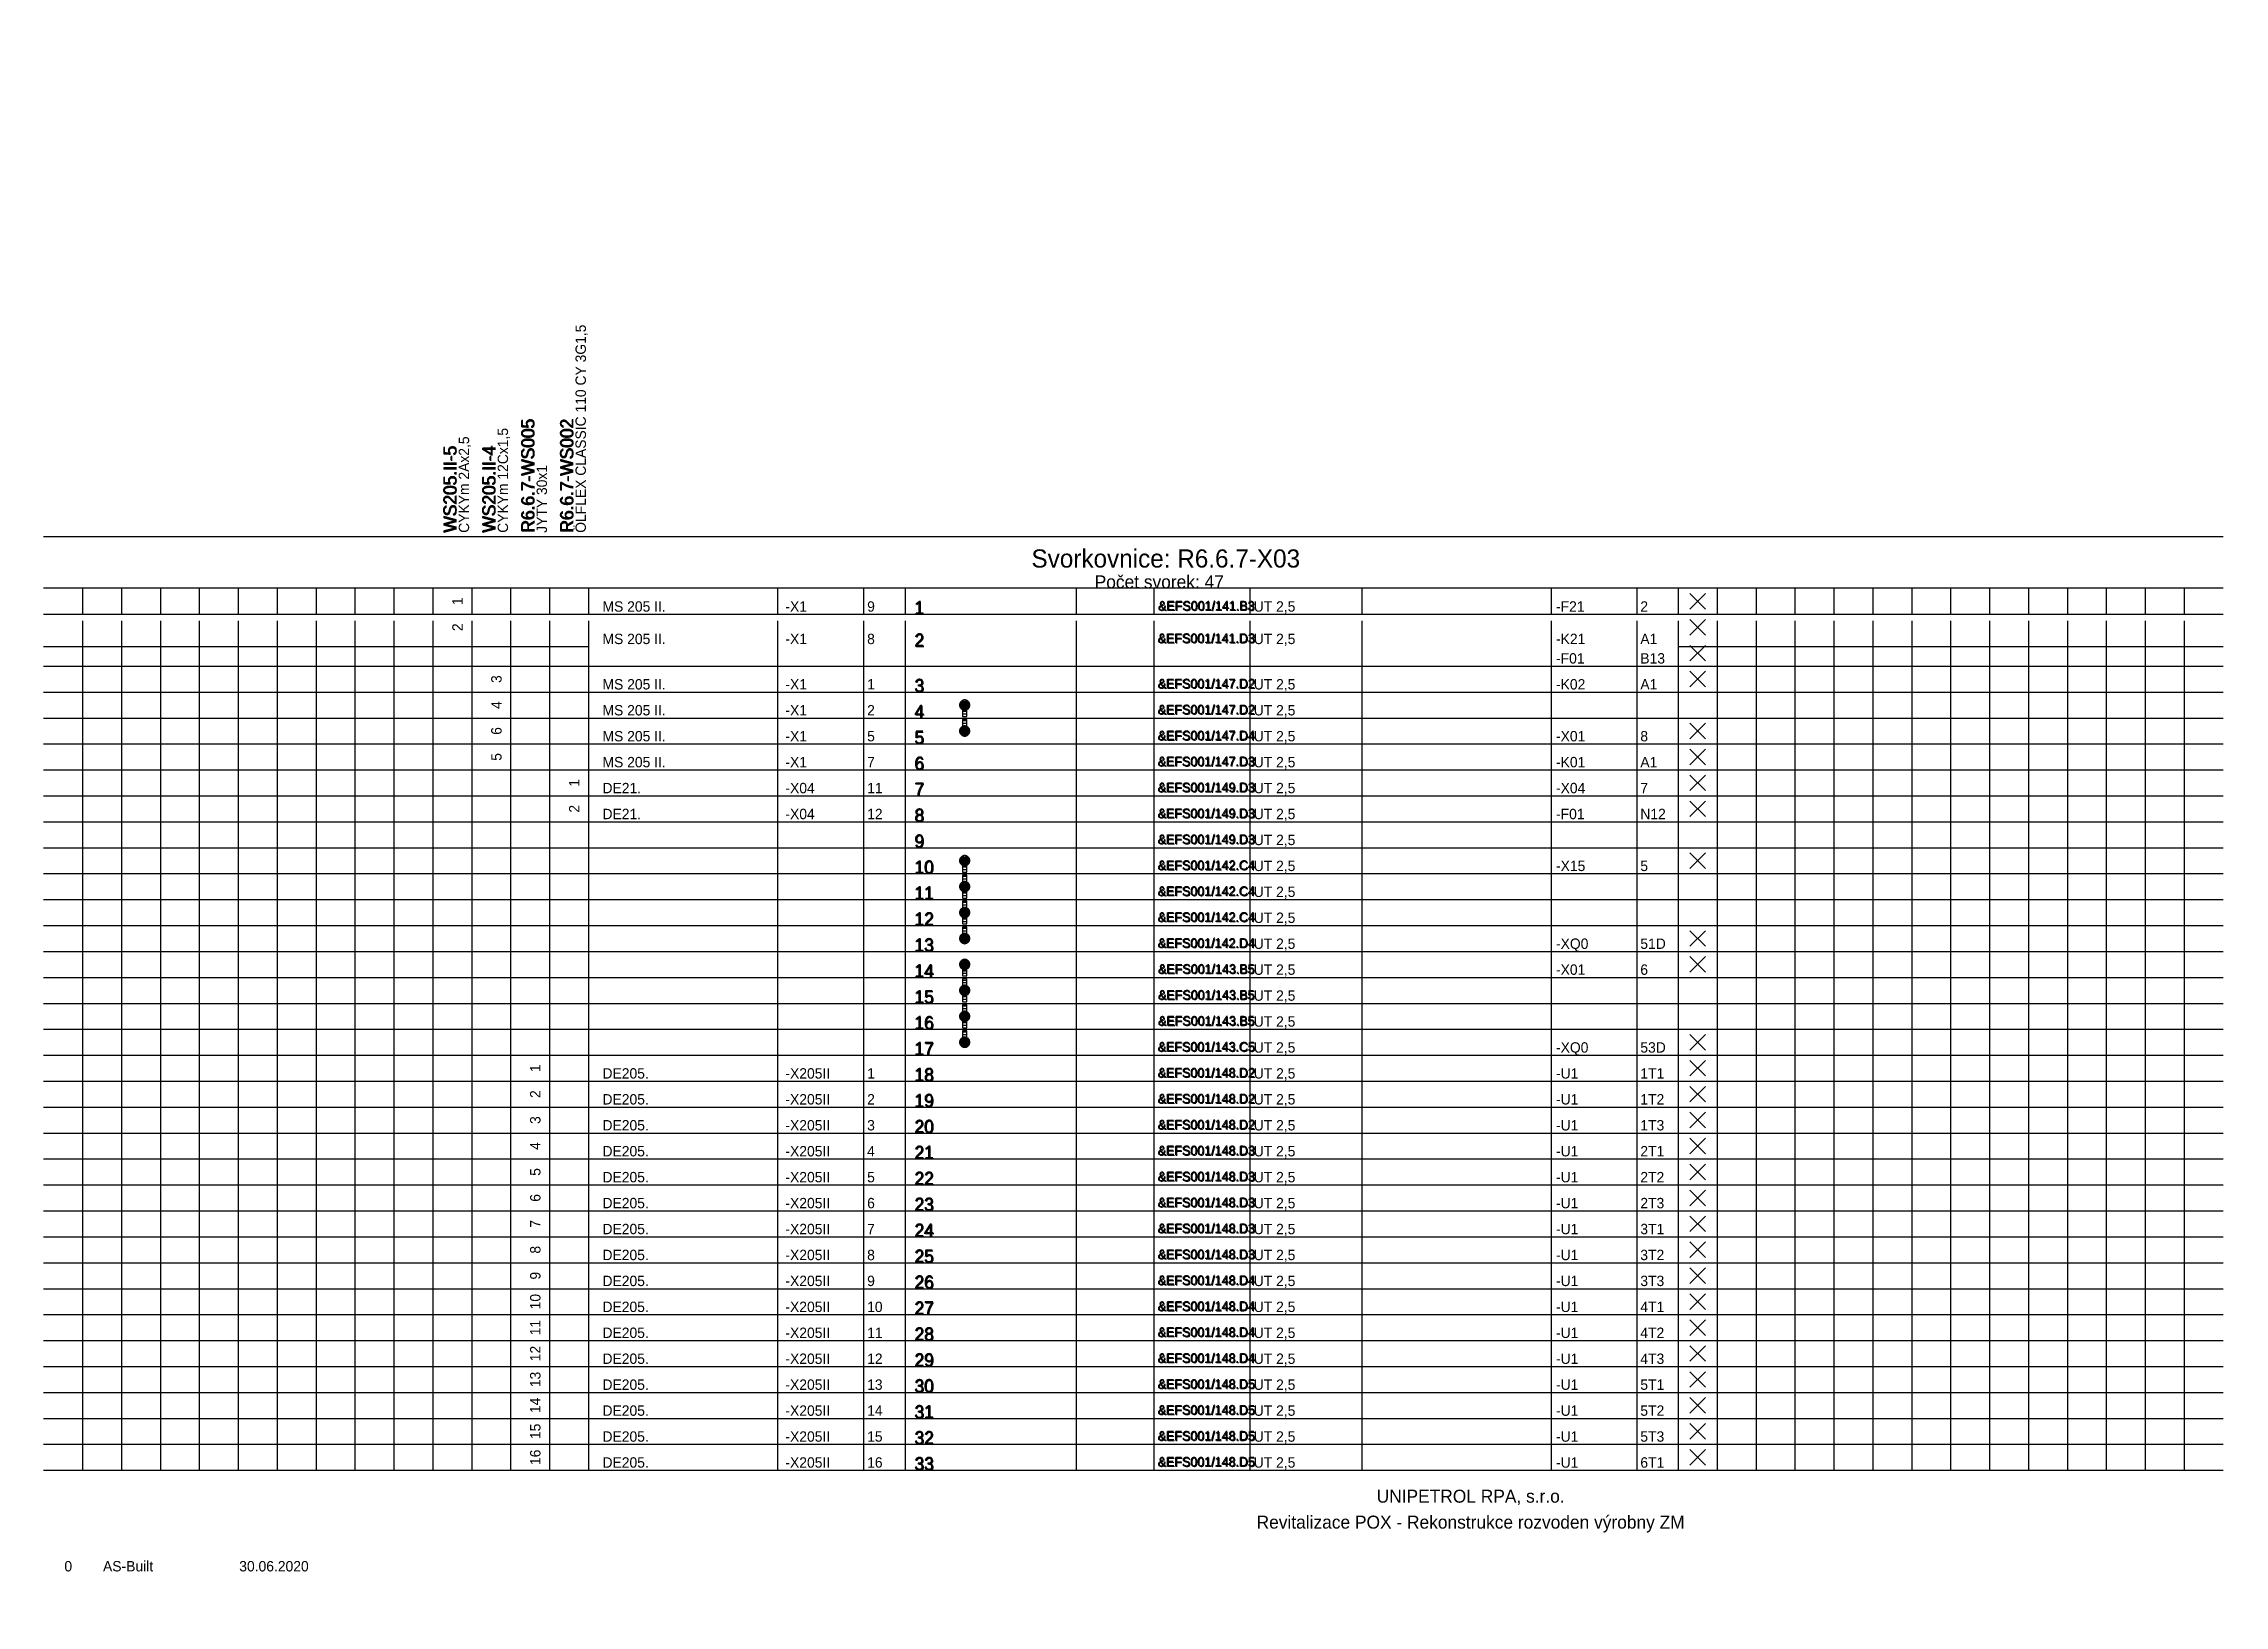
# Model space of a CAD drawing. Extents: x 0 to 420, y -1 to 300.
import ezdxf
from ezdxf.enums import TextEntityAlignment as Align

# ---------------------------------------------------------------- set-up
doc = ezdxf.new("R2010")
doc.units = 0
doc.header["$MEASUREMENT"] = 0
doc.linetypes.add('LTY1', pattern=[0])
for name, color, linetype in [('PEN1', 7, 'LTY1'), ('PEN2', 7, 'LTY1'), ('PEN4', 7, 'LTY1'), ('PEN5', 7, 'LTY1'), ('SYMBOL', 7, 'LTY1')]:
    doc.layers.add(name, color=color, linetype=linetype)
doc.styles.add('NORMSCHRIFT', font='normwin')

# ---------------------------------------------------------------- blocks, each defined once
blk = doc.blocks.new('_SS-BLOK-S')
at = {"layer": 'PEN5', "linetype": 'LTY1'}
for p, q in [((0, -5), (420, -5)), ((420, -15), (0, -15))]:
    blk.add_line(p, q, dxfattribs=at)
at = {"layer": 'PEN1', "style": 'NORMSCHRIFT', "flags": 8}
for tag in ['CODE_1', 'CODE_2', 'CODE_3', 'CODE_4']:
    blk.add_attdef(tag, text='', height=3.5, dxfattribs=at).set_placement((216.25, -11), align=Align.CENTER)
at = {"layer": 'PEN2', "style": 'NORMSCHRIFT', "flags": 8}
blk.add_attdef('CODE_307', text='', height=2.5, dxfattribs=at).set_placement((215, -15), align=Align.CENTER)
at = {"layer": 'PEN4', "style": 'NORMSCHRIFT', "flags": 9}
for tag in ['CODE_558', 'CODE_91']:
    blk.add_attdef(tag, (0, 0), '', height=3.5, dxfattribs=at)
blk = doc.blocks.new('_SS-VETA-S')
at = {"layer": 'PEN1', "linetype": 'LTY1'}
for p, q in [((7.5, 5), (7.5, 0)), ((15, 5), (15, 0)), ((22.5, 5), (22.5, 0)), ((30, 5), (30, 0)), ((37.5, 5), (37.5, 0)), ((45, 5), (45, 0)), ((52.5, 5), (52.5, 0)), ((60, 5), (60, 0)), ((67.5, 5), (67.5, 0)), ((75, 5), (75, 0)), ((82.5, 5), (82.5, 0)), ((90, 5), (90, 0)), ((97.5, 5), (97.5, 0)), ((141.5, 0), (141.5, 5)), ((158, 5), (158, 0)), ((199, 5), (199, 0)), ((214, 0), (214, 5)), ((232.5, 0), (232.5, 5)), ((290.5, 5), (290.5, 0)), ((307, 5), (307, 0)), ((322.5, 5), (322.5, 0)), ((330, 5), (330, 0)), ((337.5, 5), (337.5, 0)), ((345, 5), (345, 0)), ((352.5, 5), (352.5, 0)), ((360, 5), (360, 0)), ((367.5, 5), (367.5, 0)), ((375, 5), (375, 0)), ((382.5, 5), (382.5, 0)), ((390, 5), (390, 0)), ((390, 5), (390, 0)), ((397.5, 5), (397.5, 0)), ((405, 5), (405, 0)), ((412.5, 5), (412.5, 0)), ((0, 0), (420, 0))]:
    blk.add_line(p, q, dxfattribs=at)
at = {"layer": 'PEN5', "linetype": 'LTY1'}
for p, q in [((105, 5), (105, 0)), ((166, 5), (166, 0)), ((254, 5), (254, 0)), ((315, 5), (315, 0))]:
    blk.add_line(p, q, dxfattribs=at)
at = {"layer": 'PEN2', "style": 'NORMSCHRIFT', "flags": 8}
blk.add_attdef('CODE_21', (167.95, -0.1), '', height=2.5, dxfattribs=at)
at = {"layer": 'PEN4', "style": 'NORMSCHRIFT'}
for tag, p, height, flags in [('CODE_63', (0, 0), 3.5, 9), ('CODE_91', (0, 0), 3.5, 9), ('CODE_781', (0, 0), 3.5, 9), ('CODE_782', (0, 0), 3.5, 9), ('CODE_10003', (107.7, 0.5), 2, 8), ('CODE_10001', (107.7, 0.5), 2, 8), ('CODE_10002', (107.7, 0.5), 2, 8), ('CODE_10004', (142.95, 0.5), 2, 8), ('CODE_10021', (158.7, 0.5), 2, 8), ('CODE_41', (233.2, 0.5), 2, 8), ('CODE_11003', (255.95, 0.5), 2, 8), ('CODE_11001', (255.95, 0.5), 2, 8), ('CODE_11002', (255.95, 0.5), 2, 8), ('CODE_11004', (291.45, 0.5), 2, 8), ('CODE_11021', (307.7, 0.5), 2, 8)]:
    blk.add_attdef(tag, p, '', height=height, dxfattribs=dict(at, flags=flags))
at = {"layer": 'PEN4', "style": 'NORMSCHRIFT', "flags": 8}
blk.add_attdef('CODE_45', text='', height=2, dxfattribs=at).set_placement((198.1, 0.4), align=Align.RIGHT)
blk.add_attdef('CODE_10', text='', height=1.8, dxfattribs=at).set_placement((224.2, 0.6), align=Align.CENTER)
blk = doc.blocks.new('_SS-VETN-S')
at = {"layer": 'PEN1', "linetype": 'LTY1'}
for p, q in [((7.5, 3.75), (7.5, -1.25)), ((15, 3.75), (15, -1.25)), ((22.5, 3.75), (22.5, -1.25)), ((30, 3.75), (30, -1.25)), ((37.5, 3.75), (37.5, -1.25)), ((45, 3.75), (45, -1.25)), ((52.5, 3.75), (52.5, -1.25)), ((60, 3.75), (60, -1.25)), ((67.5, 3.75), (67.5, -1.25)), ((75, 3.75), (75, -1.25)), ((82.5, 3.75), (82.5, -1.25)), ((90, 3.75), (90, -1.25)), ((97.5, 3.75), (97.5, -1.25)), ((141.5, -1.25), (141.5, 3.75)), ((158, 3.75), (158, -1.25)), ((199, 3.75), (199, -1.25)), ((214, -1.25), (214, 3.75)), ((232.5, -1.25), (232.5, 3.75)), ((290.5, 3.75), (290.5, -1.25)), ((307, 3.75), (307, -1.25)), ((322.5, 3.75), (322.5, -1.25)), ((330, 3.75), (330, -1.25)), ((337.5, 3.75), (337.5, -1.25)), ((345, 3.75), (345, -1.25)), ((352.5, 3.75), (352.5, -1.25)), ((360, 3.75), (360, -1.25)), ((367.5, 3.75), (367.5, -1.25)), ((375, 3.75), (375, -1.25)), ((382.5, 3.75), (382.5, -1.25)), ((390, 3.75), (390, -1.25)), ((390, 3.75), (390, -1.25)), ((397.5, 3.75), (397.5, -1.25)), ((405, 3.75), (405, -1.25)), ((412.5, 3.75), (412.5, -1.25)), ((105, -1.25), (0, -1.25)), ((420, -1.25), (315, -1.25))]:
    blk.add_line(p, q, dxfattribs=at)
at = {"layer": 'PEN5', "linetype": 'LTY1'}
for p, q in [((105, 3.75), (105, -1.25)), ((166, 3.75), (166, -1.25)), ((254, 3.75), (254, -1.25)), ((315, 3.75), (315, -1.25))]:
    blk.add_line(p, q, dxfattribs=at)
at = {"layer": 'PEN2', "style": 'NORMSCHRIFT', "flags": 8}
blk.add_attdef('CODE_21', (167.95, -1.35), '', height=2.5, dxfattribs=at)
at = {"layer": 'PEN4', "style": 'NORMSCHRIFT'}
for tag, p, height, flags in [('CODE_63', (0, 0), 3.5, 9), ('CODE_91', (0, 0), 3.5, 9), ('CODE_781', (0, 0), 3.5, 9), ('CODE_782', (0, 0), 3.5, 9), ('CODE_10003', (107.7, -0.75), 2, 8), ('CODE_10001', (107.7, -0.75), 2, 8), ('CODE_10002', (107.7, -0.75), 2, 8), ('CODE_10004', (142.95, -0.75), 2, 8), ('CODE_10021', (158.7, -0.75), 2, 8), ('CODE_41', (233.2, -0.75), 2, 8), ('CODE_11003', (255.95, -0.75), 2, 8), ('CODE_11001', (255.95, -0.75), 2, 8), ('CODE_11002', (255.95, -0.75), 2, 8), ('CODE_11004', (291.45, -0.75), 2, 8), ('CODE_11021', (307.7, -0.75), 2, 8)]:
    blk.add_attdef(tag, p, '', height=height, dxfattribs=dict(at, flags=flags))
at = {"layer": 'PEN4', "style": 'NORMSCHRIFT', "flags": 8}
blk.add_attdef('CODE_40', text='', height=2, dxfattribs=at).set_placement((198.1, -0.85), align=Align.RIGHT)
blk.add_attdef('CODE_10', text='', height=1.8, dxfattribs=at).set_placement((224.2, -0.65), align=Align.CENTER)
blk = doc.blocks.new('_SS-MUST3-S')
at = {"layer": 'PEN1', "linetype": 'LTY1'}
for p, q in [((-0.975, 0.075), (-1, 0)), ((-1, 0), (-0.975, -0.075)), ((-1, 0), (1, 0)), ((-0.95, 0.25), (-0.975, 0.15)), ((-0.975, 0.15), (-0.975, 0.075)), ((-0.925, 0.325), (-0.95, 0.25)), ((-0.95, 0.25), (0.95, 0.25)), ((-0.9, 0.4), (-0.925, 0.325)), ((-0.85, 0.5), (-0.9, 0.4)), ((-0.8, 0.55), (-0.85, 0.5)), ((-0.85, 0.5), (0.85, 0.5)), ((-0.75, 0.625), (-0.8, 0.55)), ((-0.7, 0.7), (-0.75, 0.625)), ((-0.625, 0.75), (-0.7, 0.7)), ((-0.55, 0.8), (-0.625, 0.75)), ((-0.625, 0.75), (0.625, 0.75)), ((-0.5, 0.85), (-0.55, 0.8)), ((-0.4, 0.9), (-0.5, 0.85)), ((-0.325, 0.925), (-0.4, 0.9)), ((-0.4, 0), (-0.4, -2.2)), ((0.4, 0), (-0.4, 0)), ((-0.25, 0.95), (-0.325, 0.925)), ((-0.15, 0.975), (-0.25, 0.95)), ((-0.075, 0.975), (-0.15, 0.975)), ((0, 1), (-0.075, 0.975)), ((0.075, 0.975), (0, 1)), ((0.15, 0.975), (0.075, 0.975)), ((0.25, 0.95), (0.15, 0.975)), ((0.325, 0.925), (0.25, 0.95)), ((0.4, 0.9), (0.325, 0.925)), ((0.5, 0.85), (0.4, 0.9)), ((0.4, -2.2), (0.4, 0)), ((0.55, 0.8), (0.5, 0.85)), ((0.625, 0.75), (0.55, 0.8)), ((0.7, 0.7), (0.625, 0.75)), ((0.75, 0.625), (0.7, 0.7)), ((0.8, 0.55), (0.75, 0.625)), ((0.85, 0.5), (0.8, 0.55)), ((0.9, 0.4), (0.85, 0.5)), ((0.925, 0.325), (0.9, 0.4)), ((0.95, 0.25), (0.925, 0.325)), ((0.975, 0.15), (0.95, 0.25)), ((0.975, 0.075), (0.975, 0.15)), ((1, 0), (0.975, 0.075)), ((0.975, -0.075), (1, 0)), ((-0.975, -0.075), (-0.975, -0.15)), ((-0.975, -0.15), (-0.95, -0.25)), ((-0.95, -0.25), (-0.925, -0.325)), ((-0.95, -0.25), (0.95, -0.25)), ((-0.925, -0.325), (-0.9, -0.4)), ((-0.9, -0.4), (-0.85, -0.5)), ((-0.85, -0.5), (-0.8, -0.55)), ((-0.85, -0.5), (0.85, -0.5)), ((-0.8, -0.55), (-0.75, -0.625)), ((-0.75, -0.625), (-0.7, -0.7)), ((-0.7, -0.7), (-0.625, -0.75)), ((-0.625, -0.75), (-0.55, -0.8)), ((-0.625, -0.75), (0.625, -0.75)), ((-0.55, -0.8), (-0.5, -0.85)), ((-0.5, -0.85), (-0.4, -0.9)), ((-0.4, -0.2), (0.4, -0.2)), ((-0.4, -0.7), (0.4, -0.7)), ((-0.4, -0.9), (-0.325, -0.925)), ((-0.4, -1.2), (0.4, -1.2)), ((-0.4, -1.7), (0.4, -1.7)), ((-0.4, -2.2), (0.4, -2.2)), ((-0.4, -2.2), (0.4, -2.2)), ((-0.325, -0.925), (-0.25, -0.95)), ((-0.25, -0.95), (-0.15, -0.975)), ((-0.15, -0.975), (-0.075, -0.975)), ((-0.075, -0.975), (0, -1)), ((0, -1), (0.075, -0.975)), ((0.075, -0.975), (0.15, -0.975)), ((0.15, -0.975), (0.25, -0.95)), ((0.25, -0.95), (0.325, -0.925)), ((0.325, -0.925), (0.4, -0.9)), ((0.4, -0.9), (0.5, -0.85)), ((0.5, -0.85), (0.55, -0.8)), ((0.55, -0.8), (0.625, -0.75)), ((0.625, -0.75), (0.7, -0.7)), ((0.7, -0.7), (0.75, -0.625)), ((0.75, -0.625), (0.8, -0.55)), ((0.8, -0.55), (0.85, -0.5)), ((0.85, -0.5), (0.9, -0.4)), ((0.9, -0.4), (0.925, -0.325)), ((0.925, -0.325), (0.95, -0.25)), ((0.95, -0.25), (0.975, -0.15)), ((0.975, -0.15), (0.975, -0.075))]:
    blk.add_line(p, q, dxfattribs=at)
blk = doc.blocks.new('_SS-MUST1-S')
at = {"layer": 'PEN1', "linetype": 'LTY1'}
for p, q in [((-0.975, 0.075), (-1, 0)), ((-1, 0), (-0.975, -0.075)), ((-1, 0), (1, 0)), ((-0.95, 0.25), (-0.975, 0.15)), ((-0.975, 0.15), (-0.975, 0.075)), ((-0.925, 0.325), (-0.95, 0.25)), ((-0.95, 0.25), (0.95, 0.25)), ((-0.9, 0.4), (-0.925, 0.325)), ((-0.85, 0.5), (-0.9, 0.4)), ((-0.8, 0.55), (-0.85, 0.5)), ((-0.85, 0.5), (0.85, 0.5)), ((-0.75, 0.625), (-0.8, 0.55)), ((-0.7, 0.7), (-0.75, 0.625)), ((-0.625, 0.75), (-0.7, 0.7)), ((-0.55, 0.8), (-0.625, 0.75)), ((-0.625, 0.75), (0.625, 0.75)), ((-0.5, 0.85), (-0.55, 0.8)), ((-0.4, 0.9), (-0.5, 0.85)), ((-0.4, 2.2), (-0.4, 0)), ((0.4, 2.2), (-0.4, 2.2)), ((-0.4, 2), (0.4, 2)), ((-0.4, 1.5), (0.4, 1.5)), ((-0.4, 1), (0.4, 1)), ((-0.325, 0.925), (-0.4, 0.9)), ((-0.4, 0.5), (0.4, 0.5)), ((-0.4, 0), (0.4, 0)), ((-0.4, 0), (0.4, 0)), ((-0.25, 0.95), (-0.325, 0.925)), ((-0.15, 0.975), (-0.25, 0.95)), ((-0.075, 0.975), (-0.15, 0.975)), ((0, 1), (-0.075, 0.975)), ((0.075, 0.975), (0, 1)), ((0.15, 0.975), (0.075, 0.975)), ((0.25, 0.95), (0.15, 0.975)), ((0.325, 0.925), (0.25, 0.95)), ((0.4, 0.9), (0.325, 0.925)), ((0.4, 0), (0.4, 2.2)), ((0.5, 0.85), (0.4, 0.9)), ((0.55, 0.8), (0.5, 0.85)), ((0.625, 0.75), (0.55, 0.8)), ((0.7, 0.7), (0.625, 0.75)), ((0.75, 0.625), (0.7, 0.7)), ((0.8, 0.55), (0.75, 0.625)), ((0.85, 0.5), (0.8, 0.55)), ((0.9, 0.4), (0.85, 0.5)), ((0.925, 0.325), (0.9, 0.4)), ((0.95, 0.25), (0.925, 0.325)), ((0.975, 0.15), (0.95, 0.25)), ((0.975, 0.075), (0.975, 0.15)), ((1, 0), (0.975, 0.075)), ((0.975, -0.075), (1, 0)), ((-0.975, -0.075), (-0.975, -0.15)), ((-0.975, -0.15), (-0.95, -0.25)), ((-0.95, -0.25), (-0.925, -0.325)), ((-0.95, -0.25), (0.95, -0.25)), ((-0.925, -0.325), (-0.9, -0.4)), ((-0.9, -0.4), (-0.85, -0.5)), ((-0.85, -0.5), (-0.8, -0.55)), ((-0.85, -0.5), (0.85, -0.5)), ((-0.8, -0.55), (-0.75, -0.625)), ((-0.75, -0.625), (-0.7, -0.7)), ((-0.7, -0.7), (-0.625, -0.75)), ((-0.625, -0.75), (-0.55, -0.8)), ((-0.625, -0.75), (0.625, -0.75)), ((-0.55, -0.8), (-0.5, -0.85)), ((-0.5, -0.85), (-0.4, -0.9)), ((-0.4, -0.9), (-0.325, -0.925)), ((-0.325, -0.925), (-0.25, -0.95)), ((-0.25, -0.95), (-0.15, -0.975)), ((-0.15, -0.975), (-0.075, -0.975)), ((-0.075, -0.975), (0, -1)), ((0, -1), (0.075, -0.975)), ((0.075, -0.975), (0.15, -0.975)), ((0.15, -0.975), (0.25, -0.95)), ((0.25, -0.95), (0.325, -0.925)), ((0.325, -0.925), (0.4, -0.9)), ((0.4, -0.9), (0.5, -0.85)), ((0.5, -0.85), (0.55, -0.8)), ((0.55, -0.8), (0.625, -0.75)), ((0.625, -0.75), (0.7, -0.7)), ((0.7, -0.7), (0.75, -0.625)), ((0.75, -0.625), (0.8, -0.55)), ((0.8, -0.55), (0.85, -0.5)), ((0.85, -0.5), (0.9, -0.4)), ((0.9, -0.4), (0.925, -0.325)), ((0.925, -0.325), (0.95, -0.25)), ((0.95, -0.25), (0.975, -0.15)), ((0.975, -0.15), (0.975, -0.075))]:
    blk.add_line(p, q, dxfattribs=at)
blk = doc.blocks.new('_SS-OZN-S')
at = {"layer": 'PEN4', "style": 'NORMSCHRIFT', "flags": 8}
blk.add_attdef('CODE_362', text='', height=2, rotation=90, dxfattribs=at).set_placement((-0.5, 2.5), align=Align.CENTER)
blk = doc.blocks.new('_SS-NEOZN-S')
at = {"layer": 'PEN2', "linetype": 'LTY1'}
for p, q in [((-4, 1), (-1, 4)), ((-4, 4), (-1, 1))]:
    blk.add_line(p, q, dxfattribs=at)
blk = doc.blocks.new('_SS-KAB-S')
at = {"layer": 'PEN2', "style": 'NORMSCHRIFT', "flags": 8}
blk.add_attdef('CODE_365', (-2.9, -9.35), '', height=2.5, rotation=90, dxfattribs=at)
at = {"layer": 'PEN4', "style": 'NORMSCHRIFT', "flags": 8}
blk.add_attdef('CODE_1003', (-0.5, -9.3), '', height=2, rotation=90, dxfattribs=at)
at = {"layer": 'PEN4', "style": 'NORMSCHRIFT', "flags": 9}
for tag in ['CODE_367', 'CODE_372', 'CODE_373']:
    blk.add_attdef(tag, (0, 0), '', height=3.5, dxfattribs=at)
blk = doc.blocks.new('_9-REV')
at = {"layer": 'PEN4', "style": 'NORMSCHRIFT', "flags": 8}
blk.add_attdef('CODE_12778', text='', height=2, dxfattribs=at).set_placement((-0.25, 0.5), align=Align.CENTER)
at = {"layer": 'PEN4', "style": 'NORMSCHRIFT'}
for tag, p, height, flags in [('CODE_5902', (0, 0), 3.5, 9), ('CODE_12783', (6.45, 0.5), 2, 8), ('CODE_12782', (32.7, 0.5), 2, 8)]:
    blk.add_attdef(tag, p, '', height=height, dxfattribs=dict(at, flags=flags))

msp = doc.modelspace()

# ---------------------------------------------------------------- block references
at = {"layer": 'SYMBOL'}
for name, p, values in [('_SS-KAB-S', (105, 215), {'CODE_365': 'R6.6.7-WS002', 'CODE_1003': 'ÖLFLEX CLASSIC 110 CY 3G1,5'}), ('_SS-KAB-S', (97.5, 215), {'CODE_365': 'R6.6.7-WS005', 'CODE_1003': 'JYTY 30x1'}), ('_SS-KAB-S', (82.5, 215), {'CODE_365': 'WS205.II-5', 'CODE_1003': 'CYKYm 2Ax2,5'}), ('_SS-KAB-S', (90, 215), {'CODE_365': 'WS205.II-4', 'CODE_1003': 'CYKYm 12Cx1,5'}), ('_SS-VETA-S', (0, 190), {'CODE_21': '1', 'CODE_10': '&EFS001/141.B3', 'CODE_10004': '-X1', 'CODE_10021': '9', 'CODE_11004': '-F21', 'CODE_11021': '2', 'CODE_41': 'UT 2,5'}), ('_SS-OZN-S', (81.25, 190), {'CODE_362': '1'}), ('_SS-VETN-S', (0, 185), {'CODE_21': '2', 'CODE_10': '&EFS001/141.D3', 'CODE_10004': '-X1', 'CODE_10021': '8', 'CODE_11004': '-K21', 'CODE_11021': 'A1', 'CODE_41': 'UT 2,5'}), ('_SS-VETA-S', (0, 180), {'CODE_11004': '-F01', 'CODE_11021': 'B13'}), ('_SS-OZN-S', (81.25, 185), {'CODE_362': '2'}), ('_SS-VETA-S', (0, 175), {'CODE_21': '3', 'CODE_10': '&EFS001/147.D2', 'CODE_10004': '-X1', 'CODE_10021': '1', 'CODE_11004': '-K02', 'CODE_11021': 'A1', 'CODE_41': 'UT 2,5'}), ('_SS-OZN-S', (88.75, 175), {'CODE_362': '3'}), ('_SS-VETA-S', (0, 170), {'CODE_21': '4', 'CODE_10': '&EFS001/147.D2', 'CODE_10004': '-X1', 'CODE_10021': '2', 'CODE_41': 'UT 2,5'}), ('_SS-OZN-S', (88.75, 170), {'CODE_362': '4'}), ('_SS-VETA-S', (0, 165), {'CODE_21': '5', 'CODE_10': '&EFS001/147.D4', 'CODE_10004': '-X1', 'CODE_10021': '5', 'CODE_11004': '-X01', 'CODE_11021': '8', 'CODE_41': 'UT 2,5'}), ('_SS-OZN-S', (88.75, 165), {'CODE_362': '6'}), ('_SS-VETA-S', (0, 160), {'CODE_21': '6', 'CODE_10': '&EFS001/147.D3', 'CODE_10004': '-X1', 'CODE_10021': '7', 'CODE_11004': '-K01', 'CODE_11021': 'A1', 'CODE_41': 'UT 2,5'}), ('_SS-VETA-S', (0, 155), {'CODE_21': '7', 'CODE_10': '&EFS001/149.D3', 'CODE_10004': '-X04', 'CODE_10021': '11', 'CODE_11004': '-X04', 'CODE_11021': '7', 'CODE_41': 'UT 2,5'}), ('_SS-OZN-S', (88.75, 160), {'CODE_362': '5'}), ('_SS-OZN-S', (103.75, 155), {'CODE_362': '1'}), ('_SS-VETA-S', (0, 150), {'CODE_21': '8', 'CODE_10': '&EFS001/149.D3', 'CODE_10004': '-X04', 'CODE_10021': '12', 'CODE_11004': '-F01', 'CODE_11021': 'N12', 'CODE_41': 'UT 2,5'}), ('_SS-OZN-S', (103.75, 150), {'CODE_362': '2'}), ('_SS-VETA-S', (0, 145), {'CODE_21': '9', 'CODE_10': '&EFS001/149.D3', 'CODE_41': 'UT 2,5'}), ('_SS-VETA-S', (0, 140), {'CODE_21': '10', 'CODE_10': '&EFS001/142.C4', 'CODE_11004': '-X15', 'CODE_11021': '5', 'CODE_41': 'UT 2,5'}), ('_SS-VETA-S', (0, 135), {'CODE_21': '11', 'CODE_10': '&EFS001/142.C4', 'CODE_41': 'UT 2,5'}), ('_SS-VETA-S', (0, 130), {'CODE_21': '12', 'CODE_10': '&EFS001/142.C4', 'CODE_41': 'UT 2,5'}), ('_SS-VETA-S', (0, 125), {'CODE_21': '13', 'CODE_10': '&EFS001/142.D4', 'CODE_11004': '-XQ0', 'CODE_11021': '51D', 'CODE_41': 'UT 2,5'}), ('_SS-VETA-S', (0, 120), {'CODE_21': '14', 'CODE_10': '&EFS001/143.B5', 'CODE_11004': '-X01', 'CODE_11021': '6', 'CODE_41': 'UT 2,5'}), ('_SS-VETA-S', (0, 115), {'CODE_21': '15', 'CODE_10': '&EFS001/143.B5', 'CODE_41': 'UT 2,5'}), ('_SS-VETA-S', (0, 110), {'CODE_21': '16', 'CODE_10': '&EFS001/143.B5', 'CODE_41': 'UT 2,5'}), ('_SS-VETA-S', (0, 105), {'CODE_21': '17', 'CODE_10': '&EFS001/143.C5', 'CODE_11004': '-XQ0', 'CODE_11021': '53D', 'CODE_41': 'UT 2,5'}), ('_SS-VETA-S', (0, 100), {'CODE_21': '18', 'CODE_10': '&EFS001/148.D2', 'CODE_10004': '-X205II', 'CODE_10021': '1', 'CODE_11004': '-U1', 'CODE_11021': '1T1', 'CODE_41': 'UT 2,5'}), ('_SS-OZN-S', (96.25, 100), {'CODE_362': '1'}), ('_SS-VETA-S', (0, 95), {'CODE_21': '19', 'CODE_10': '&EFS001/148.D2', 'CODE_10004': '-X205II', 'CODE_10021': '2', 'CODE_11004': '-U1', 'CODE_11021': '1T2', 'CODE_41': 'UT 2,5'}), ('_SS-OZN-S', (96.25, 95), {'CODE_362': '2'}), ('_SS-VETA-S', (0, 90), {'CODE_21': '20', 'CODE_10': '&EFS001/148.D2', 'CODE_10004': '-X205II', 'CODE_10021': '3', 'CODE_11004': '-U1', 'CODE_11021': '1T3', 'CODE_41': 'UT 2,5'}), ('_SS-OZN-S', (96.25, 90), {'CODE_362': '3'}), ('_SS-VETA-S', (0, 85), {'CODE_21': '21', 'CODE_10': '&EFS001/148.D3', 'CODE_10004': '-X205II', 'CODE_10021': '4', 'CODE_11004': '-U1', 'CODE_11021': '2T1', 'CODE_41': 'UT 2,5'}), ('_SS-VETA-S', (0, 80), {'CODE_21': '22', 'CODE_10': '&EFS001/148.D3', 'CODE_10004': '-X205II', 'CODE_10021': '5', 'CODE_11004': '-U1', 'CODE_11021': '2T2', 'CODE_41': 'UT 2,5'}), ('_SS-OZN-S', (96.25, 85), {'CODE_362': '4'}), ('_SS-VETA-S', (0, 75), {'CODE_21': '23', 'CODE_10': '&EFS001/148.D3', 'CODE_10004': '-X205II', 'CODE_10021': '6', 'CODE_11004': '-U1', 'CODE_11021': '2T3', 'CODE_41': 'UT 2,5'}), ('_SS-OZN-S', (96.25, 80), {'CODE_362': '5'}), ('_SS-OZN-S', (96.25, 75), {'CODE_362': '6'}), ('_SS-VETA-S', (0, 70), {'CODE_21': '24', 'CODE_10': '&EFS001/148.D3', 'CODE_10004': '-X205II', 'CODE_10021': '7', 'CODE_11004': '-U1', 'CODE_11021': '3T1', 'CODE_41': 'UT 2,5'}), ('_SS-OZN-S', (96.25, 70), {'CODE_362': '7'}), ('_SS-VETA-S', (0, 65), {'CODE_21': '25', 'CODE_10': '&EFS001/148.D3', 'CODE_10004': '-X205II', 'CODE_10021': '8', 'CODE_11004': '-U1', 'CODE_11021': '3T2', 'CODE_41': 'UT 2,5'}), ('_SS-OZN-S', (96.25, 65), {'CODE_362': '8'}), ('_SS-VETA-S', (0, 60), {'CODE_21': '26', 'CODE_10': '&EFS001/148.D4', 'CODE_10004': '-X205II', 'CODE_10021': '9', 'CODE_11004': '-U1', 'CODE_11021': '3T3', 'CODE_41': 'UT 2,5'}), ('_SS-OZN-S', (96.25, 60), {'CODE_362': '9'}), ('_SS-VETA-S', (0, 55), {'CODE_21': '27', 'CODE_10': '&EFS001/148.D4', 'CODE_10004': '-X205II', 'CODE_10021': '10', 'CODE_11004': '-U1', 'CODE_11021': '4T1', 'CODE_41': 'UT 2,5'}), ('_SS-OZN-S', (96.25, 55), {'CODE_362': '10'}), ('_SS-VETA-S', (0, 50), {'CODE_21': '28', 'CODE_10': '&EFS001/148.D4', 'CODE_10004': '-X205II', 'CODE_10021': '11', 'CODE_11004': '-U1', 'CODE_11021': '4T2', 'CODE_41': 'UT 2,5'}), ('_SS-OZN-S', (96.25, 50), {'CODE_362': '11'}), ('_SS-VETA-S', (0, 45), {'CODE_21': '29', 'CODE_10': '&EFS001/148.D4', 'CODE_10004': '-X205II', 'CODE_10021': '12', 'CODE_11004': '-U1', 'CODE_11021': '4T3', 'CODE_41': 'UT 2,5'}), ('_SS-OZN-S', (96.25, 45), {'CODE_362': '12'}), ('_SS-VETA-S', (0, 40), {'CODE_21': '30', 'CODE_10': '&EFS001/148.D5', 'CODE_10004': '-X205II', 'CODE_10021': '13', 'CODE_11004': '-U1', 'CODE_11021': '5T1', 'CODE_41': 'UT 2,5'}), ('_SS-OZN-S', (96.25, 40), {'CODE_362': '13'}), ('_SS-VETA-S', (0, 35), {'CODE_21': '31', 'CODE_10': '&EFS001/148.D5', 'CODE_10004': '-X205II', 'CODE_10021': '14', 'CODE_11004': '-U1', 'CODE_11021': '5T2', 'CODE_41': 'UT 2,5'}), ('_SS-OZN-S', (96.25, 35), {'CODE_362': '14'}), ('_SS-VETA-S', (0, 30), {'CODE_21': '32', 'CODE_10': '&EFS001/148.D5', 'CODE_10004': '-X205II', 'CODE_10021': '15', 'CODE_11004': '-U1', 'CODE_11021': '5T3', 'CODE_41': 'UT 2,5'}), ('_SS-OZN-S', (96.25, 30), {'CODE_362': '15'}), ('_SS-VETA-S', (0, 25), {'CODE_21': '33', 'CODE_10': '&EFS001/148.D5', 'CODE_10004': '-X205II', 'CODE_10021': '16', 'CODE_11004': '-U1', 'CODE_11021': '6T1', 'CODE_41': 'UT 2,5'}), ('_SS-OZN-S', (96.25, 25), {'CODE_362': '16'}), ('_9-REV', (5, 5), {'CODE_12778': '0', 'CODE_12783': 'AS-Built', 'CODE_12782': '30.06.2020'})]:
    msp.add_blockref(name, p, dxfattribs=at).add_auto_attribs(values)
for name, p in [('_SS-BLOK-S', (0, 210)), ('_SS-NEOZN-S', (321.25, 190)), ('_SS-NEOZN-S', (321.25, 185)), ('_SS-NEOZN-S', (321.25, 180)), ('_SS-NEOZN-S', (321.25, 175)), ('_SS-MUST3-S', (177.5, 172.5)), ('_SS-MUST1-S', (177.5, 167.5)), ('_SS-NEOZN-S', (321.25, 165)), ('_SS-NEOZN-S', (321.25, 160)), ('_SS-NEOZN-S', (321.25, 155)), ('_SS-NEOZN-S', (321.25, 150)), ('_SS-MUST3-S', (177.5, 142.5)), ('_SS-NEOZN-S', (321.25, 140)), ('_SS-MUST1-S', (177.5, 137.5)), ('_SS-MUST3-S', (177.5, 137.5)), ('_SS-MUST1-S', (177.5, 132.5)), ('_SS-MUST3-S', (177.5, 132.5)), ('_SS-MUST1-S', (177.5, 127.5)), ('_SS-NEOZN-S', (321.25, 125)), ('_SS-MUST3-S', (177.5, 122.5)), ('_SS-NEOZN-S', (321.25, 120)), ('_SS-MUST1-S', (177.5, 117.5)), ('_SS-MUST3-S', (177.5, 117.5)), ('_SS-MUST1-S', (177.5, 112.5)), ('_SS-MUST3-S', (177.5, 112.5)), ('_SS-MUST1-S', (177.5, 107.5)), ('_SS-NEOZN-S', (321.25, 105)), ('_SS-NEOZN-S', (321.25, 100)), ('_SS-NEOZN-S', (321.25, 95)), ('_SS-NEOZN-S', (321.25, 90)), ('_SS-NEOZN-S', (321.25, 85)), ('_SS-NEOZN-S', (321.25, 80)), ('_SS-NEOZN-S', (321.25, 75)), ('_SS-NEOZN-S', (321.25, 70)), ('_SS-NEOZN-S', (321.25, 65)), ('_SS-NEOZN-S', (321.25, 60)), ('_SS-NEOZN-S', (321.25, 55)), ('_SS-NEOZN-S', (321.25, 50)), ('_SS-NEOZN-S', (321.25, 45)), ('_SS-NEOZN-S', (321.25, 40)), ('_SS-NEOZN-S', (321.25, 35)), ('_SS-NEOZN-S', (321.25, 30)), ('_SS-NEOZN-S', (321.25, 25))]:
    msp.add_blockref(name, p, dxfattribs=at)

# ---------------------------------------------------------------- texts
at = {"layer": 'PEN1', "style": 'NORMSCHRIFT'}
msp.add_text('Svorkovnice: R6.6.7-X03', height=3.5, dxfattribs=at).set_placement((216.25, 199), align=Align.CENTER)
at = {"layer": 'PEN2', "style": 'NORMSCHRIFT'}
for s, p in [('R6.6.7-WS005', (94.5, 205.75)), ('R6.6.7-WS005', (94.6, 205.85)), ('R6.6.7-WS002', (102, 205.75)), ('R6.6.7-WS002', (102.1, 205.85)), ('WS205.II-5', (79.5, 205.75)), ('WS205.II-5', (79.6, 205.85)), ('WS205.II-4', (87, 205.75)), ('WS205.II-4', (87.1, 205.85))]:
    msp.add_text(s, height=2.5, rotation=90, dxfattribs=at).set_placement(p)
for s, p in [('Počet svorek: 47', (215, 195)), ('UNIPETROL RPA, s.r.o.', (275, 18.75)), ('Revitalizace POX - Rekonstrukce rozvoden výrobny ZM', (275, 13.75))]:
    msp.add_text(s, height=2.5, dxfattribs=at).set_placement(p, align=Align.CENTER)
for s, p in [('1', (167.75, 190)), ('1', (167.85, 190.1)), ('2', (167.75, 183.75)), ('2', (167.85, 183.85)), ('3', (167.75, 175)), ('3', (167.85, 175.1)), ('4', (167.75, 170)), ('4', (167.85, 170.1)), ('5', (167.75, 165)), ('5', (167.85, 165.1)), ('6', (167.75, 160)), ('6', (167.85, 160.1)), ('7', (167.75, 155)), ('7', (167.85, 155.1)), ('8', (167.75, 150)), ('8', (167.85, 150.1)), ('9', (167.75, 145)), ('9', (167.85, 145.1)), ('10', (167.75, 140)), ('10', (167.85, 140.1)), ('11', (167.75, 135)), ('11', (167.85, 135.1)), ('12', (167.75, 130)), ('12', (167.85, 130.1)), ('13', (167.75, 125)), ('13', (167.85, 125.1)), ('14', (167.75, 120)), ('14', (167.85, 120.1)), ('15', (167.75, 115)), ('15', (167.85, 115.1)), ('16', (167.75, 110)), ('16', (167.85, 110.1)), ('17', (167.75, 105)), ('17', (167.85, 105.1)), ('18', (167.75, 100)), ('18', (167.85, 100.1)), ('19', (167.75, 95)), ('19', (167.85, 95.1)), ('20', (167.75, 90)), ('20', (167.85, 90.1)), ('21', (167.75, 85)), ('21', (167.85, 85.1)), ('22', (167.75, 80)), ('22', (167.85, 80.1)), ('23', (167.75, 75)), ('23', (167.85, 75.1)), ('24', (167.75, 70)), ('24', (167.85, 70.1)), ('25', (167.75, 65)), ('25', (167.85, 65.1)), ('26', (167.75, 60)), ('26', (167.85, 60.1)), ('27', (167.75, 55)), ('27', (167.85, 55.1)), ('28', (167.75, 50)), ('28', (167.85, 50.1)), ('29', (167.75, 45)), ('29', (167.85, 45.1)), ('30', (167.75, 40)), ('30', (167.85, 40.1)), ('31', (167.75, 35)), ('31', (167.85, 35.1)), ('32', (167.75, 30)), ('32', (167.85, 30.1)), ('33', (167.75, 25)), ('33', (167.85, 25.1))]:
    msp.add_text(s, height=2.5, dxfattribs=at).set_placement(p)
at = {"layer": 'PEN4', "style": 'NORMSCHRIFT'}
for s, p in [('MS 205 II.', (107.7, 190.5)), ('MS 205 II.', (107.7, 184.25)), ('MS 205 II.', (107.7, 175.5)), ('MS 205 II.', (107.7, 170.5)), ('MS 205 II.', (107.7, 165.5)), ('MS 205 II.', (107.7, 160.5)), ('DE21.', (107.7, 155.5)), ('DE21.', (107.7, 150.5)), ('DE205.', (107.7, 100.5)), ('DE205.', (107.7, 95.5)), ('DE205.', (107.7, 90.5)), ('DE205.', (107.7, 85.5)), ('DE205.', (107.7, 80.5)), ('DE205.', (107.7, 75.5)), ('DE205.', (107.7, 70.5)), ('DE205.', (107.7, 65.5)), ('DE205.', (107.7, 60.5)), ('DE205.', (107.7, 55.5)), ('DE205.', (107.7, 50.5)), ('DE205.', (107.7, 45.5)), ('DE205.', (107.7, 40.5)), ('DE205.', (107.7, 35.5)), ('DE205.', (107.7, 30.5)), ('DE205.', (107.7, 25.5))]:
    msp.add_text(s, height=2, dxfattribs=at).set_placement(p)
for s, p in [('&EFS001/141.B3', (224, 190.7)), ('&EFS001/141.B3', (224.1, 190.8)), ('&EFS001/141.D3', (224, 184.45)), ('&EFS001/141.D3', (224.1, 184.55)), ('&EFS001/147.D2', (224, 175.7)), ('&EFS001/147.D2', (224.1, 175.8)), ('&EFS001/147.D2', (224, 170.7)), ('&EFS001/147.D2', (224.1, 170.8)), ('&EFS001/147.D4', (224, 165.7)), ('&EFS001/147.D4', (224.1, 165.8)), ('&EFS001/147.D3', (224, 160.7)), ('&EFS001/147.D3', (224.1, 160.8)), ('&EFS001/149.D3', (224, 155.7)), ('&EFS001/149.D3', (224.1, 155.8)), ('&EFS001/149.D3', (224, 150.7)), ('&EFS001/149.D3', (224.1, 150.8)), ('&EFS001/149.D3', (224, 145.7)), ('&EFS001/149.D3', (224.1, 145.8)), ('&EFS001/142.C4', (224, 140.7)), ('&EFS001/142.C4', (224.1, 140.8)), ('&EFS001/142.C4', (224, 135.7)), ('&EFS001/142.C4', (224.1, 135.8)), ('&EFS001/142.C4', (224, 130.7)), ('&EFS001/142.C4', (224.1, 130.8)), ('&EFS001/142.D4', (224, 125.7)), ('&EFS001/142.D4', (224.1, 125.8)), ('&EFS001/143.B5', (224, 120.7)), ('&EFS001/143.B5', (224.1, 120.8)), ('&EFS001/143.B5', (224.1, 115.8)), ('&EFS001/143.B5', (224, 115.7)), ('&EFS001/143.B5', (224, 110.7)), ('&EFS001/143.B5', (224.1, 110.8)), ('&EFS001/143.C5', (224, 105.7)), ('&EFS001/143.C5', (224.1, 105.8)), ('&EFS001/148.D2', (224, 100.7)), ('&EFS001/148.D2', (224.1, 100.8)), ('&EFS001/148.D2', (224, 95.7)), ('&EFS001/148.D2', (224.1, 95.8)), ('&EFS001/148.D2', (224, 90.7)), ('&EFS001/148.D2', (224.1, 90.8)), ('&EFS001/148.D3', (224, 85.7)), ('&EFS001/148.D3', (224.1, 85.8)), ('&EFS001/148.D3', (224, 80.7)), ('&EFS001/148.D3', (224.1, 80.8)), ('&EFS001/148.D3', (224, 75.7)), ('&EFS001/148.D3', (224.1, 75.8)), ('&EFS001/148.D3', (224, 70.7)), ('&EFS001/148.D3', (224.1, 70.8)), ('&EFS001/148.D3', (224, 65.7)), ('&EFS001/148.D3', (224.1, 65.8)), ('&EFS001/148.D4', (224, 60.7)), ('&EFS001/148.D4', (224.1, 60.8)), ('&EFS001/148.D4', (224, 55.7)), ('&EFS001/148.D4', (224.1, 55.8)), ('&EFS001/148.D4', (224, 50.7)), ('&EFS001/148.D4', (224.1, 50.8)), ('&EFS001/148.D4', (224, 45.7)), ('&EFS001/148.D4', (224.1, 45.8)), ('&EFS001/148.D5', (224, 40.7)), ('&EFS001/148.D5', (224.1, 40.8)), ('&EFS001/148.D5', (224, 35.7)), ('&EFS001/148.D5', (224.1, 35.8)), ('&EFS001/148.D5', (224, 30.7)), ('&EFS001/148.D5', (224.1, 30.8)), ('&EFS001/148.D5', (224, 25.7)), ('&EFS001/148.D5', (224.1, 25.8))]:
    msp.add_text(s, height=1.8, dxfattribs=at).set_placement(p, align=Align.CENTER)

doc.saveas('drawing.dxf')
